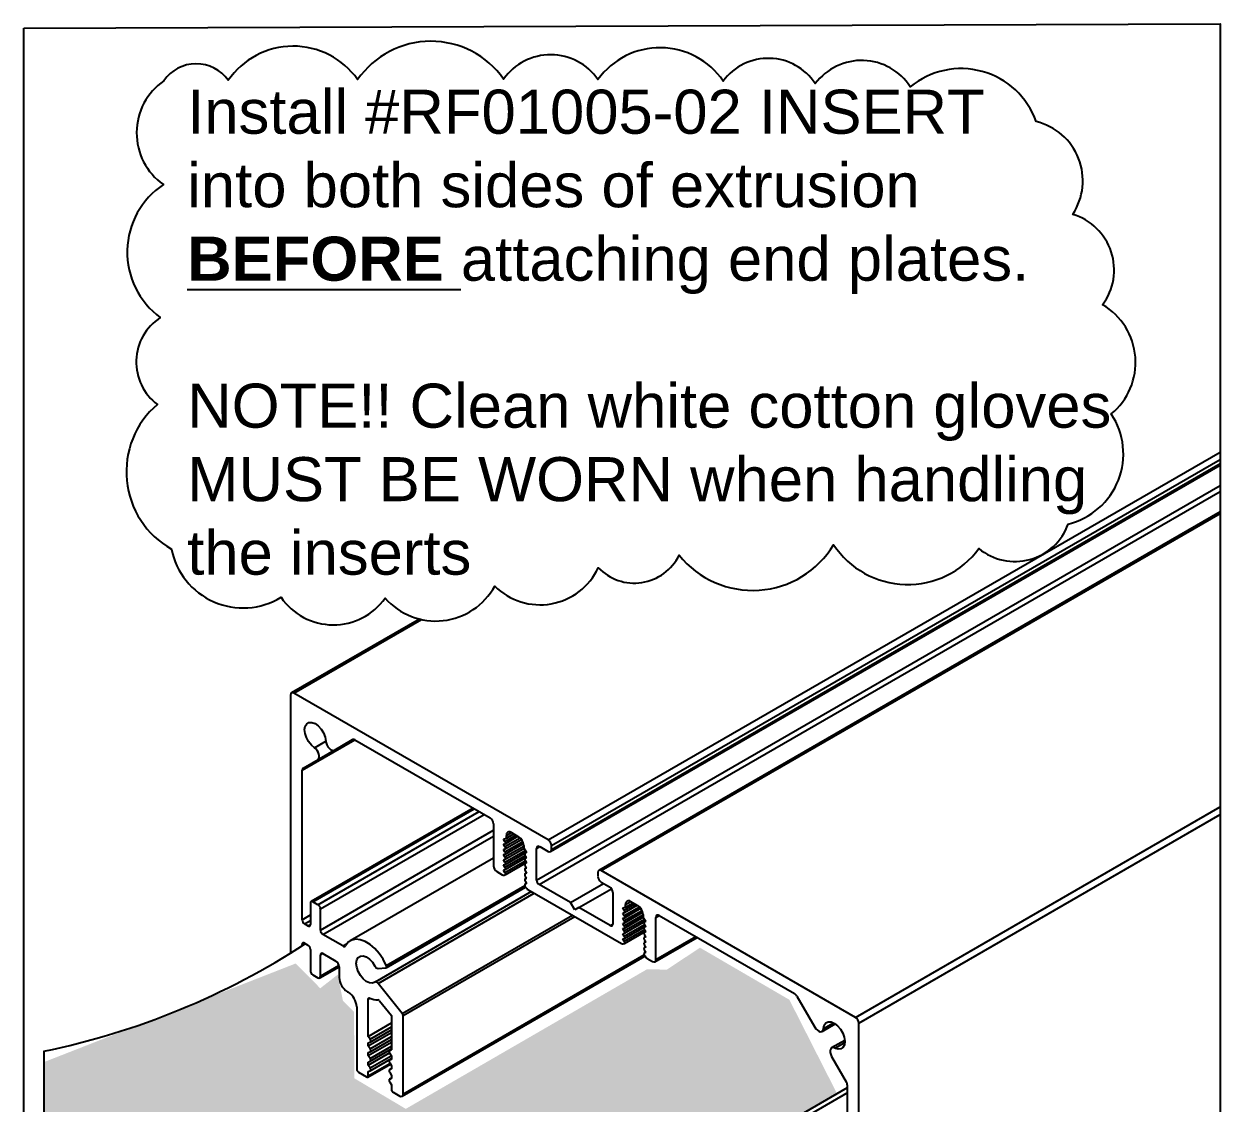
# Model space of a CAD drawing. Extents: x 0 to 5.1, y -8.5 to 0.02.
# Drawn here: x 0 to 5.1, y -4.58 to 0.02 of the extents above; entities that cross this region are included whole.
import ezdxf

# ---------------------------------------------------------------- set-up
doc = ezdxf.new("R2010")
doc.units = 0
doc.header["$LTSCALE"] = 0.5
doc.header["$MEASUREMENT"] = 0
for name, color, linetype in [('Dimension', 10, 'CONTINUOUS'), ('FAB DWG', 221, 'CONTINUOUS'), ('Housing', 150, 'CONTINUOUS')]:
    doc.layers.add(name, color=color, linetype=linetype)
doc.layers.add('Text-Unprinted', color=131, linetype='CONTINUOUS', plot=False)
doc.styles.get("Standard").update_dxf_attribs({"font": 'arial.ttf'})

msp = doc.modelspace()

# ---------------------------------------------------------------- hatches: boundary and pattern name
at = {"layer": 'Dimension', "transparency": 16777216}
h = msp.add_hatch(dxfattribs=at)
h.set_pattern_fill('DOTS', color=256, scale=0.6)
h.set_pattern_definition([(0, (-409.49455, -2022.157356), (0.01875000015, 0.0375000003), [0, -0.0375000003])])
h.paths.add_polyline_path([(3.4693, -4.5471), (3.2642, -4.1431), (2.883, -3.9211), (2.7413, -4.0148), (2.6577, -4.0128), (1.6284, -4.6084), (1.4096, -4.4784), (1.4076, -4.1951), (1.3601, -4.1468), (1.3383, -4.0359), (1.2637, -4.0942), (1.1591, -3.9883), (0.7513, -4.1481, -0.02301), (0.473, -4.2572), (0.0851, -4.4091), (0.0851, -6.4585, 0.085024), (1.1067, -6.0584), (1.1069, -6.0189), (1.1828, -5.9603), (1.223, -5.827)])

# ---------------------------------------------------------------- linework, layer by layer
msp.add_line((0.0851, -4.3626), (0.0851, -6.4585), dxfattribs=at)
msp.add_arc((-0.5721, -1.1805), 3.2493, 281.6699, 303.0635, dxfattribs=at)
at = {"layer": 'FAB DWG', "transparency": 16777216}
msp.add_lwpolyline([(0.5968, -0.2237, 0.520567), (0.5947, -0.6666, 0.520567), (0.5817, -1.2336, 0.520567), (0.5692, -1.6044, 0.520567), (0.6291, -2.2213, 0.520567), (1.0963, -2.4268, 0.520567), (1.5405, -2.4305, 0.520567), (2.0078, -2.3788, 0.520567), (2.4491, -2.3004, 0.520567), (2.794, -2.2474, 0.520567), (3.4528, -2.2025, 0.520567), (4.0726, -2.2189, 0.520567), (4.4531, -2.1143, 0.520567), (4.637, -1.6448, 0.520567), (4.5999, -1.1793, 0.520567), (4.4727, -0.7936, 0.520567), (4.3165, -0.3982, 0.520567), (3.78, -0.2499, 0.520567), (3.3747, -0.2358, 0.520567), (2.9819, -0.2252, 0.520567), (2.4481, -0.2186, 0.520567), (2.0458, -0.2167, 0.520567), (1.4231, -0.2185, 0.520567), (0.8713, -0.2219, 0.520567)], format="xyb", close=True, dxfattribs=at)
at = {"layer": 'Housing', "linetype": 'Continuous', "lineweight": 25, "transparency": 16777216}
for p, q in [((2.2354, -3.4614), (5.1009, -1.8072)), ((2.2454, -3.5114), (5.1009, -1.8629)), ((2.2496, -3.4859), (5.1009, -1.8398)), ((2.2496, -3.5022), (5.1009, -1.8561)), ((2.1864, -3.6331), (5.1009, -1.9506)), ((2.197, -3.6515), (5.1009, -1.9751)), ((5.1009, -2.0622), (2.4521, -3.5913)), ((2.4621, -3.5923), (5.1009, -2.0689)), ((1.6867, -2.5195), (1.1411, -2.8344)), ((1.1511, -2.8354), (1.695, -2.5214)), ((1.137, -2.8436), (1.137, -3.944)), ((2.2354, -3.4614), (1.1511, -2.8354)), ((1.1865, -3.1646), (1.4115, -3.0347)), ((1.1906, -3.1555), (1.4021, -3.0334)), ((1.2391, -3.0682), (1.2875, -3.0403)), ((1.2531, -3.1194), (1.402, -3.0335)), ((1.3248, -3.078), (1.4018, -3.0335)), ((1.3248, -3.078), (1.4015, -3.0337)), ((1.4115, -3.0347), (1.9884, -3.3677)), ((1.1906, -3.1555), (1.2531, -3.1194)), ((1.1865, -3.8016), (1.1865, -3.1646)), ((1.9158, -3.3258), (1.2249, -3.7246)), ((1.2324, -3.7254), (1.9202, -3.3284)), ((1.2537, -3.7376), (1.9414, -3.3406)), ((1.2643, -3.756), (1.9626, -3.3529)), ((3.5464, -4.2182), (5.1009, -3.3208)), ((3.5606, -4.2427), (5.1009, -3.3535)), ((2.0025, -3.3922), (2.0025, -3.5719)), ((1.2643, -3.8465), (2.0025, -3.4203)), ((1.2749, -3.8648), (2.0025, -3.4448)), ((2.045, -3.4577), (2.0573, -3.4541)), ((2.0515, -3.4679), (2.045, -3.4577)), ((2.0515, -3.4679), (2.0981, -3.441)), ((2.0515, -3.4899), (2.1162, -3.4525)), ((2.0515, -3.5119), (2.1274, -3.4682)), ((2.0519, -3.4777), (2.1068, -3.446)), ((2.0519, -3.4997), (2.1221, -3.4592)), ((2.0573, -3.4427), (2.0792, -3.43)), ((2.0573, -3.4541), (2.0891, -3.4358)), ((2.0573, -3.4541), (2.0573, -3.4427)), ((2.0792, -3.43), (2.1097, -3.4477)), ((2.045, -3.4798), (2.0513, -3.4779)), ((2.0515, -3.4899), (2.045, -3.4798)), ((2.045, -3.5018), (2.0513, -3.5)), ((2.0515, -3.5119), (2.045, -3.5018)), ((2.0515, -3.534), (2.1316, -3.4877)), ((2.0515, -3.556), (2.1379, -3.5062)), ((2.0519, -3.5218), (2.1304, -3.4765)), ((2.0519, -3.5438), (2.132, -3.4976)), ((2.0519, -3.5659), (2.1429, -3.5133)), ((2.1316, -3.4856), (2.1316, -3.4971)), ((2.1316, -3.4971), (2.1439, -3.5149)), ((2.1433, -3.514), (2.137, -3.5176)), ((2.1374, -3.5175), (2.1433, -3.514)), ((2.1439, -3.5149), (2.1374, -3.5175)), ((2.1864, -3.4984), (2.2005, -3.4902)), ((2.1864, -3.6331), (2.1864, -3.4984)), ((2.2005, -3.4902), (2.2354, -3.5104)), ((2.2496, -3.5022), (2.2496, -3.4859)), ((2.0025, -3.5389), (1.3918, -3.8915)), ((2.045, -3.5239), (2.0513, -3.522)), ((2.0515, -3.534), (2.045, -3.5239)), ((2.045, -3.5459), (2.0513, -3.5441)), ((2.0515, -3.556), (2.045, -3.5459)), ((2.045, -3.568), (2.0513, -3.5661)), ((2.0515, -3.5781), (2.045, -3.568)), ((2.0515, -3.5781), (2.1379, -3.5282)), ((2.0515, -3.6001), (2.1379, -3.5502)), ((2.0519, -3.5879), (2.1429, -3.5354)), ((2.0519, -3.61), (2.1429, -3.5574)), ((2.1433, -3.536), (2.137, -3.5397)), ((2.1433, -3.5581), (2.137, -3.5617)), ((2.1374, -3.5395), (2.1433, -3.5361)), ((2.1439, -3.5369), (2.1374, -3.5395)), ((2.1374, -3.5615), (2.1433, -3.5581)), ((2.1439, -3.559), (2.1374, -3.5615)), ((2.1376, -3.5278), (2.1439, -3.5369)), ((2.1376, -3.5499), (2.1439, -3.559)), ((2.0167, -3.5964), (2.0398, -3.6097)), ((2.045, -3.59), (2.0513, -3.5882)), ((2.0515, -3.6001), (2.045, -3.59)), ((2.0489, -3.6112), (2.0515, -3.6101)), ((2.1433, -3.5801), (2.137, -3.5838)), ((2.1433, -3.6022), (2.137, -3.6058)), ((2.1374, -3.5836), (2.1433, -3.5802)), ((2.1439, -3.581), (2.1374, -3.5836)), ((2.1374, -3.6056), (2.1433, -3.6022)), ((2.1439, -3.6031), (2.1374, -3.6056)), ((2.1376, -3.5719), (2.1439, -3.581)), ((2.1376, -3.5939), (2.1439, -3.6031)), ((2.1376, -3.616), (2.1439, -3.6251)), ((2.448, -3.6004), (2.448, -3.6167)), ((3.5464, -4.2182), (2.4621, -3.5923)), ((1.5443, -4.0064), (2.1394, -3.6629)), ((1.5452, -3.9965), (2.1356, -3.6556)), ((2.1433, -3.6242), (2.137, -3.6279)), ((2.1433, -3.6463), (2.137, -3.6499)), ((2.1374, -3.6277), (2.1433, -3.6243)), ((2.1439, -3.6251), (2.1374, -3.6277)), ((2.1374, -3.6497), (2.1433, -3.6463)), ((2.1439, -3.6472), (2.1374, -3.6497)), ((2.1374, -3.6597), (2.14, -3.6638)), ((2.1376, -3.638), (2.1439, -3.6472)), ((2.3308, -3.7287), (2.197, -3.6515)), ((2.3308, -3.7287), (2.4722, -3.6471)), ((2.3668, -3.7495), (2.5055, -3.6694)), ((2.4621, -3.6412), (2.4971, -3.6614)), ((2.1652, -3.6821), (1.4973, -4.0677)), ((1.5101, -4.0731), (2.1763, -3.6885)), ((2.1491, -3.6728), (2.5485, -3.9034)), ((2.5112, -3.6859), (2.5112, -3.8206)), ((1.2218, -3.7315), (1.2218, -3.822)), ((1.2537, -3.7376), (1.2324, -3.7254)), ((1.2643, -3.8465), (1.2643, -3.756)), ((2.3488, -3.7599), (2.3308, -3.7287)), ((2.3668, -3.7495), (2.3488, -3.7599)), ((2.5006, -3.8267), (2.3668, -3.7495)), ((2.5536, -3.7514), (2.5659, -3.7478)), ((2.5602, -3.7615), (2.5536, -3.7514)), ((2.5536, -3.7734), (2.5599, -3.7716)), ((2.5602, -3.7836), (2.5536, -3.7734)), ((2.5602, -3.7615), (2.6068, -3.7346)), ((2.5602, -3.7836), (2.6249, -3.7462)), ((2.5602, -3.8056), (2.636, -3.7618)), ((2.5605, -3.7713), (2.6155, -3.7396)), ((2.5605, -3.7934), (2.6307, -3.7529)), ((2.5605, -3.8154), (2.639, -3.7701)), ((2.5659, -3.7364), (2.5879, -3.7237)), ((2.5659, -3.7478), (2.5978, -3.7294)), ((2.5659, -3.7478), (2.5659, -3.7364)), ((2.5879, -3.7237), (2.6184, -3.7413)), ((1.1865, -3.8016), (1.2218, -3.7812)), ((1.1971, -3.8199), (1.2218, -3.8057)), ((1.2112, -3.8281), (1.1971, -3.8199)), ((1.2112, -3.8281), (1.2218, -3.822)), ((1.6135, -4.2018), (2.3395, -3.7827)), ((1.6171, -4.2109), (2.3492, -3.7883)), ((2.5006, -3.8267), (2.5112, -3.8206)), ((2.5536, -3.7955), (2.5599, -3.7936)), ((2.5602, -3.8056), (2.5536, -3.7955)), ((2.5536, -3.8175), (2.5599, -3.8157)), ((2.5602, -3.8276), (2.5536, -3.8175)), ((2.5602, -3.8276), (2.6403, -3.7814)), ((2.5602, -3.8497), (2.6466, -3.7998)), ((2.5602, -3.8717), (2.6466, -3.8219)), ((2.5605, -3.8375), (2.6407, -3.7912)), ((2.5605, -3.8595), (2.6515, -3.807)), ((2.6403, -3.7793), (2.6403, -3.7907)), ((2.6403, -3.7907), (2.6526, -3.8085)), ((2.652, -3.8077), (2.6457, -3.8113)), ((2.6461, -3.8111), (2.652, -3.8077)), ((2.6526, -3.8085), (2.6461, -3.8111)), ((2.6463, -3.8215), (2.6526, -3.8306)), ((2.695, -3.792), (2.7092, -3.7839)), ((2.695, -3.9717), (2.695, -3.792)), ((2.7092, -3.7839), (3.2861, -4.1169)), ((1.3597, -3.9138), (1.2749, -3.8648)), ((2.5536, -3.8396), (2.5599, -3.8377)), ((2.5602, -3.8497), (2.5536, -3.8396)), ((2.5536, -3.8616), (2.5599, -3.8598)), ((2.5602, -3.8717), (2.5536, -3.8616)), ((2.5602, -3.8938), (2.6466, -3.8439)), ((2.5605, -3.8816), (2.6515, -3.829)), ((2.5605, -3.9036), (2.6515, -3.8511)), ((2.652, -3.8297), (2.6457, -3.8333)), ((2.652, -3.8517), (2.6457, -3.8554)), ((2.652, -3.8738), (2.6457, -3.8774)), ((2.6461, -3.8332), (2.652, -3.8297)), ((2.6526, -3.8306), (2.6461, -3.8332)), ((2.6461, -3.8552), (2.652, -3.8518)), ((2.6526, -3.8526), (2.6461, -3.8552)), ((2.6461, -3.8772), (2.652, -3.8738)), ((2.6526, -3.8747), (2.6461, -3.8772)), ((2.6463, -3.8435), (2.6526, -3.8526)), ((2.6463, -3.8656), (2.6526, -3.8747)), ((2.695, -3.9717), (2.8648, -3.8737)), ((1.1865, -3.9077), (1.1971, -3.9016)), ((1.1865, -3.9128), (1.1865, -3.9077)), ((1.1971, -3.9016), (1.2112, -3.9098)), ((1.3597, -3.9138), (1.3784, -3.903)), ((2.5536, -3.8837), (2.5599, -3.8818)), ((2.5602, -3.8938), (2.5536, -3.8837)), ((2.5576, -3.9048), (2.5602, -3.9038)), ((2.652, -3.8958), (2.6457, -3.8995)), ((2.652, -3.9179), (2.6457, -3.9215)), ((2.6461, -3.8993), (2.652, -3.8959)), ((2.6526, -3.8967), (2.6461, -3.8993)), ((2.6461, -3.9213), (2.652, -3.9179)), ((2.6526, -3.9188), (2.6461, -3.9213)), ((2.6463, -3.8876), (2.6526, -3.8967)), ((2.6463, -3.9096), (2.6526, -3.9188)), ((2.6909, -3.9808), (2.8706, -3.8771)), ((1.2218, -3.9281), (1.2218, -4.0186)), ((1.2643, -3.9526), (1.2749, -3.9465)), ((1.2643, -4.0431), (1.2643, -3.9526)), ((1.2749, -3.9465), (1.33, -3.9783)), ((1.6129, -4.5549), (2.6485, -3.9571)), ((1.6171, -4.5458), (2.6454, -3.9522)), ((2.652, -3.9399), (2.6457, -3.9436)), ((2.6461, -3.9434), (2.652, -3.94)), ((2.6526, -3.9408), (2.6461, -3.9434)), ((2.6461, -3.9534), (2.6487, -3.9574)), ((2.6463, -3.9317), (2.6526, -3.9408)), ((2.6578, -3.9665), (2.6809, -3.9798)), ((1.2612, -4.05), (1.3441, -4.0021)), ((1.2643, -4.0431), (1.3434, -3.9974)), ((1.3441, -4.0028), (1.3441, -4.0477)), ((1.5101, -4.0098), (1.5429, -4.0068)), ((1.2324, -4.037), (1.2537, -4.0492)), ((1.6135, -4.2018), (1.5101, -4.0731)), ((1.3795, -4.109), (1.3837, -4.1114)), ((3.2961, -4.1275), (3.3727, -4.2602)), ((1.4191, -4.1726), (1.4191, -4.4396)), ((1.4686, -4.1403), (1.4757, -4.1362)), ((1.4686, -4.2992), (1.4686, -4.1403)), ((1.5166, -4.1472), (1.5676, -4.2106)), ((1.5676, -4.2106), (1.5676, -4.3563)), ((1.6171, -4.5458), (1.6171, -4.2109)), ((1.4686, -4.2992), (1.5676, -4.2421)), ((1.4686, -4.34), (1.5676, -4.2829)), ((1.4764, -4.3114), (1.5676, -4.2588)), ((1.4769, -4.3237), (1.5676, -4.2713)), ((3.4037, -4.2781), (3.4595, -4.2458)), ((3.4101, -4.2656), (3.452, -4.2414)), ((3.5606, -7.2251), (3.5606, -4.2427)), ((1.4764, -4.3114), (1.4686, -4.2992)), ((1.4686, -4.3809), (1.5676, -4.3237)), ((1.4686, -4.327), (1.4764, -4.3239)), ((1.4686, -4.34), (1.4686, -4.327)), ((1.4764, -4.3522), (1.5676, -4.2996)), ((1.4769, -4.3645), (1.5676, -4.3121)), ((3.5003, -4.3164), (3.4445, -4.3486)), ((3.4584, -4.3493), (3.5004, -4.3251)), ((1.4764, -4.3522), (1.4686, -4.34)), ((1.4686, -4.3678), (1.4764, -4.3647)), ((1.4686, -4.3809), (1.4686, -4.3678)), ((1.4686, -4.4217), (1.5585, -4.3698)), ((1.4764, -4.393), (1.4686, -4.3809)), ((1.4764, -4.393), (1.5676, -4.3404)), ((1.4764, -4.4339), (1.5662, -4.382)), ((1.4769, -4.4053), (1.5676, -4.353)), ((1.5676, -4.3548), (1.5592, -4.3596)), ((1.5597, -4.3594), (1.5676, -4.3549)), ((1.5676, -4.3563), (1.5597, -4.3594)), ((1.5597, -4.3719), (1.5676, -4.3841)), ((1.5676, -4.3841), (1.5676, -4.3972)), ((3.4445, -4.3844), (3.507, -4.4927)), ((1.4665, -4.4728), (1.5626, -4.4173)), ((1.4686, -4.4086), (1.4764, -4.4055)), ((1.4686, -4.4217), (1.4686, -4.4086)), ((1.4686, -4.4682), (1.561, -4.4148)), ((1.4764, -4.4339), (1.4686, -4.4217)), ((1.4769, -4.4461), (1.5676, -4.3938)), ((1.5676, -4.3957), (1.5592, -4.4005)), ((1.5676, -4.4365), (1.5592, -4.4413)), ((1.5597, -4.4003), (1.5676, -4.3957)), ((1.5676, -4.3972), (1.5597, -4.4003)), ((1.5597, -4.4128), (1.5676, -4.4249)), ((1.5597, -4.4411), (1.5676, -4.4365)), ((1.5676, -4.4249), (1.5676, -4.438)), ((1.4261, -4.4519), (1.4615, -4.4723)), ((1.4686, -4.4494), (1.4764, -4.4464)), ((1.4686, -4.4682), (1.4686, -4.4494)), ((1.5676, -4.4773), (1.5592, -4.4821)), ((1.5676, -4.438), (1.5597, -4.4411)), ((1.5597, -4.4536), (1.5676, -4.4658)), ((1.5597, -4.4819), (1.5676, -4.4774)), ((1.5676, -4.4788), (1.5597, -4.4819)), ((1.5676, -4.4658), (1.5676, -4.4788)), ((3.5111, -4.5189), (1.287, -5.8028)), ((1.3036, -5.8141), (3.5111, -4.5398)), ((1.5597, -4.4944), (1.5676, -4.5066)), ((1.5676, -4.5066), (1.5676, -4.5254)), ((1.5746, -4.5376), (1.6029, -4.5539)), ((3.5111, -4.5066), (3.5111, -5.1435))]:
    msp.add_line(p, q, dxfattribs=at)
at = {"layer": 'Housing', "linetype": 'Continuous', "lineweight": 25, "transparency": 16777216, "flags": 128}
for points in [[(1.2391, -3.0682), (1.2258, -3.0569), (1.2139, -3.0421), (1.2046, -3.025), (1.1989, -3.0073), (1.1971, -2.9906), (1.1995, -2.9763), (1.2059, -2.9659), (1.2156, -2.9603), (1.2277, -2.96), (1.2413, -2.965), (1.2549, -2.9749), (1.2674, -2.9888), (1.2775, -3.0054), (1.2844, -3.0231), (1.2875, -3.0403)], [(1.2875, -3.0403), (1.2888, -3.0481), (1.2918, -3.0561), (1.2962, -3.0638), (1.3017, -3.0704), (1.3078, -3.0755), (1.314, -3.0785), (1.3199, -3.0794), (1.3248, -3.078)], [(1.2531, -3.1194), (1.2568, -3.1158), (1.259, -3.1103), (1.2595, -3.1034), (1.2581, -3.0955), (1.2551, -3.0875), (1.2507, -3.0799), (1.2452, -3.0732), (1.2391, -3.0682)], [(2.0513, -3.4779), (2.0522, -3.4775), (2.0529, -3.4767), (2.0533, -3.4755), (2.0535, -3.4742), (2.0534, -3.4727), (2.053, -3.4711), (2.0524, -3.4694), (2.0515, -3.4679)], [(2.0513, -3.5), (2.0522, -3.4995), (2.0529, -3.4987), (2.0533, -3.4976), (2.0535, -3.4962), (2.0534, -3.4947), (2.053, -3.4931), (2.0524, -3.4915), (2.0515, -3.4899)], [(2.0513, -3.522), (2.0522, -3.5216), (2.0529, -3.5207), (2.0533, -3.5196), (2.0535, -3.5183), (2.0534, -3.5168), (2.053, -3.5151), (2.0524, -3.5135), (2.0515, -3.5119)], [(2.1374, -3.5175), (2.1365, -3.518), (2.1359, -3.5189), (2.1355, -3.5201), (2.1354, -3.5215), (2.1356, -3.523), (2.136, -3.5246), (2.1367, -3.5263), (2.1376, -3.5278)], [(2.0513, -3.5441), (2.0522, -3.5436), (2.0529, -3.5428), (2.0533, -3.5417), (2.0535, -3.5403), (2.0534, -3.5388), (2.053, -3.5372), (2.0524, -3.5356), (2.0515, -3.534)], [(2.0513, -3.5661), (2.0522, -3.5657), (2.0529, -3.5648), (2.0533, -3.5637), (2.0535, -3.5624), (2.0534, -3.5609), (2.053, -3.5592), (2.0524, -3.5576), (2.0515, -3.556)], [(2.1374, -3.5395), (2.1365, -3.5401), (2.1359, -3.5409), (2.1355, -3.5421), (2.1354, -3.5435), (2.1356, -3.5451), (2.136, -3.5467), (2.1367, -3.5483), (2.1376, -3.5499)], [(2.1374, -3.5615), (2.1365, -3.5621), (2.1359, -3.563), (2.1355, -3.5642), (2.1354, -3.5656), (2.1356, -3.5671), (2.136, -3.5687), (2.1367, -3.5704), (2.1376, -3.5719)], [(2.0513, -3.5882), (2.0522, -3.5877), (2.0529, -3.5869), (2.0533, -3.5858), (2.0535, -3.5844), (2.0534, -3.5829), (2.053, -3.5813), (2.0524, -3.5797), (2.0515, -3.5781)], [(2.0515, -3.6101), (2.0523, -3.6096), (2.053, -3.6088), (2.0534, -3.6076), (2.0535, -3.6063), (2.0534, -3.6048), (2.053, -3.6032), (2.0523, -3.6017), (2.0515, -3.6001)], [(2.1374, -3.5836), (2.1365, -3.5841), (2.1359, -3.585), (2.1355, -3.5862), (2.1354, -3.5876), (2.1356, -3.5892), (2.136, -3.5908), (2.1367, -3.5924), (2.1376, -3.5939)], [(2.1374, -3.6056), (2.1365, -3.6062), (2.1359, -3.6071), (2.1355, -3.6083), (2.1354, -3.6096), (2.1356, -3.6112), (2.136, -3.6128), (2.1367, -3.6145), (2.1376, -3.616)], [(2.1374, -3.6277), (2.1365, -3.6282), (2.1359, -3.6291), (2.1355, -3.6303), (2.1354, -3.6317), (2.1356, -3.6332), (2.136, -3.6349), (2.1367, -3.6365), (2.1376, -3.638)], [(2.1374, -3.6497), (2.1366, -3.6503), (2.1359, -3.6511), (2.1355, -3.6522), (2.1354, -3.6536), (2.1355, -3.6551), (2.1359, -3.6566), (2.1366, -3.6582), (2.1374, -3.6597)], [(2.5599, -3.7716), (2.5609, -3.7711), (2.5616, -3.7703), (2.562, -3.7692), (2.5622, -3.7678), (2.5621, -3.7663), (2.5617, -3.7647), (2.561, -3.7631), (2.5602, -3.7615)], [(2.5599, -3.7936), (2.5609, -3.7932), (2.5616, -3.7924), (2.562, -3.7912), (2.5622, -3.7899), (2.5621, -3.7884), (2.5617, -3.7868), (2.561, -3.7851), (2.5602, -3.7836)], [(2.5599, -3.8157), (2.5609, -3.8152), (2.5616, -3.8144), (2.562, -3.8133), (2.5622, -3.8119), (2.5621, -3.8104), (2.5617, -3.8088), (2.561, -3.8072), (2.5602, -3.8056)], [(2.6461, -3.8111), (2.6452, -3.8117), (2.6446, -3.8125), (2.6442, -3.8137), (2.6441, -3.8151), (2.6442, -3.8167), (2.6447, -3.8183), (2.6454, -3.8199), (2.6463, -3.8215)], [(2.5599, -3.8377), (2.5609, -3.8373), (2.5616, -3.8364), (2.562, -3.8353), (2.5622, -3.834), (2.5621, -3.8325), (2.5617, -3.8308), (2.561, -3.8292), (2.5602, -3.8276)], [(2.5599, -3.8598), (2.5609, -3.8593), (2.5616, -3.8585), (2.562, -3.8574), (2.5622, -3.856), (2.5621, -3.8545), (2.5617, -3.8529), (2.561, -3.8513), (2.5602, -3.8497)], [(2.5599, -3.8818), (2.5609, -3.8814), (2.5616, -3.8805), (2.562, -3.8794), (2.5622, -3.8781), (2.5621, -3.8766), (2.5617, -3.8749), (2.561, -3.8733), (2.5602, -3.8717)], [(2.6461, -3.8332), (2.6452, -3.8337), (2.6446, -3.8346), (2.6442, -3.8358), (2.6441, -3.8372), (2.6442, -3.8387), (2.6447, -3.8403), (2.6454, -3.842), (2.6463, -3.8435)], [(2.6461, -3.8552), (2.6452, -3.8558), (2.6446, -3.8566), (2.6442, -3.8578), (2.6441, -3.8592), (2.6442, -3.8608), (2.6447, -3.8624), (2.6454, -3.864), (2.6463, -3.8656)], [(1.5452, -3.9965), (1.5316, -3.9703), (1.5151, -3.946), (1.4962, -3.9246), (1.4759, -3.9072), (1.455, -3.8944), (1.4344, -3.8869), (1.4151, -3.8849), (1.3978, -3.8886), (1.3834, -3.8977), (1.3724, -3.9119)], [(2.5602, -3.9038), (2.561, -3.9033), (2.5617, -3.9024), (2.5621, -3.9013), (2.5622, -3.9), (2.5621, -3.8985), (2.5617, -3.8969), (2.561, -3.8953), (2.5602, -3.8938)], [(2.6461, -3.8772), (2.6452, -3.8778), (2.6446, -3.8787), (2.6442, -3.8799), (2.6441, -3.8813), (2.6442, -3.8828), (2.6447, -3.8844), (2.6454, -3.8861), (2.6463, -3.8876)], [(2.6461, -3.8993), (2.6452, -3.8998), (2.6446, -3.9007), (2.6442, -3.9019), (2.6441, -3.9033), (2.6442, -3.9049), (2.6447, -3.9065), (2.6454, -3.9081), (2.6463, -3.9096)], [(2.6461, -3.9213), (2.6452, -3.9219), (2.6446, -3.9228), (2.6442, -3.924), (2.6441, -3.9253), (2.6442, -3.9269), (2.6447, -3.9285), (2.6454, -3.9302), (2.6463, -3.9317)], [(1.4967, -4.068), (1.4863, -4.0722), (1.4737, -4.0711), (1.4601, -4.0648), (1.4467, -4.0538), (1.4348, -4.0393), (1.4254, -4.0224), (1.4194, -4.0047), (1.4173, -3.9879), (1.4194, -3.9735), (1.4254, -3.9628), (1.4348, -3.9567), (1.4467, -3.9559), (1.4601, -3.9604), (1.4737, -3.9698), (1.4863, -3.9833), (1.4967, -3.9995)], [(2.6461, -3.9434), (2.6452, -3.9439), (2.6446, -3.9448), (2.6442, -3.9459), (2.6441, -3.9472), (2.6442, -3.9487), (2.6446, -3.9503), (2.6452, -3.9519), (2.6461, -3.9534)], [(1.5429, -4.0068), (1.544, -4.0065), (1.545, -4.0059), (1.5458, -4.0048), (1.5462, -4.0035), (1.5464, -4.002), (1.5463, -4.0002), (1.5459, -3.9984), (1.5452, -3.9965)], [(1.5101, -4.0731), (1.5084, -4.0713), (1.5066, -4.0697), (1.5048, -4.0684), (1.503, -4.0676), (1.5012, -4.0671), (1.4996, -4.067), (1.4981, -4.0673), (1.4967, -4.068)], [(1.4686, -4.1403), (1.4687, -4.1389), (1.469, -4.1376), (1.4696, -4.1366), (1.4704, -4.1359), (1.4713, -4.1354), (1.4724, -4.1352), (1.4735, -4.1353), (1.4748, -4.1358)], [(3.3727, -4.2602), (3.3777, -4.2674), (3.3836, -4.2733), (3.3898, -4.2774), (3.3959, -4.2794), (3.4014, -4.2791), (3.4058, -4.2765), (3.4088, -4.2719), (3.4101, -4.2656)], [(3.4101, -4.2656), (3.4131, -4.2519), (3.42, -4.2422), (3.4302, -4.2374), (3.4427, -4.2379), (3.4563, -4.2437), (3.4698, -4.2543), (3.482, -4.2687), (3.4917, -4.2855), (3.4981, -4.3033), (3.5005, -4.3203), (3.4987, -4.335), (3.4929, -4.346), (3.4837, -4.3524), (3.4718, -4.3536), (3.4584, -4.3493)], [(1.4764, -4.3239), (1.4775, -4.3232), (1.4783, -4.3222), (1.4788, -4.3208), (1.479, -4.3191), (1.4788, -4.3172), (1.4783, -4.3152), (1.4775, -4.3133), (1.4764, -4.3114)], [(1.4764, -4.3647), (1.4775, -4.364), (1.4783, -4.363), (1.4788, -4.3616), (1.479, -4.3599), (1.4788, -4.358), (1.4783, -4.3561), (1.4775, -4.3541), (1.4764, -4.3522)], [(1.5597, -4.3594), (1.5586, -4.3601), (1.5578, -4.3612), (1.5573, -4.3626), (1.5572, -4.3642), (1.5573, -4.3661), (1.5578, -4.3681), (1.5586, -4.37), (1.5597, -4.3719)], [(3.4584, -4.3493), (3.4523, -4.3474), (3.4468, -4.3476), (3.4424, -4.3502), (3.4394, -4.3548), (3.4381, -4.3611), (3.4385, -4.3685), (3.4407, -4.3765), (3.4445, -4.3844)], [(1.4764, -4.4055), (1.4775, -4.4049), (1.4783, -4.4038), (1.4788, -4.4024), (1.479, -4.4007), (1.4788, -4.3989), (1.4783, -4.3969), (1.4775, -4.3949), (1.4764, -4.393)], [(1.4764, -4.4464), (1.4775, -4.4457), (1.4783, -4.4446), (1.4788, -4.4432), (1.479, -4.4416), (1.4788, -4.4397), (1.4783, -4.4377), (1.4775, -4.4357), (1.4764, -4.4339)], [(1.5597, -4.4003), (1.5586, -4.4009), (1.5578, -4.402), (1.5573, -4.4034), (1.5572, -4.4051), (1.5573, -4.4069), (1.5578, -4.4089), (1.5586, -4.4109), (1.5597, -4.4128)], [(1.5597, -4.4411), (1.5586, -4.4418), (1.5578, -4.4428), (1.5573, -4.4442), (1.5572, -4.4459), (1.5573, -4.4477), (1.5578, -4.4497), (1.5586, -4.4517), (1.5597, -4.4536)], [(1.5597, -4.4819), (1.5586, -4.4826), (1.5578, -4.4836), (1.5573, -4.485), (1.5572, -4.4867), (1.5573, -4.4886), (1.5578, -4.4905), (1.5586, -4.4925), (1.5597, -4.4944)]]:
    msp.add_lwpolyline(points, dxfattribs=at)
at = {"layer": 'Housing', "linetype": 'Continuous', "lineweight": 25, "transparency": 16777216}
for centre, radius, start, end in [((1.1456, -2.8422), 0.00873, 50.796, 189.214), ((1.4056, -3.0429), 0.0101, 54.3797, 114.3153), ((1.1965, -3.1636), 0.0101, 125.6989, 185.6197), ((1.9718, -3.3936), 0.0307, 2.6056, 57.3947), ((2.0706, -3.4405), 0.0135, 50.7971, 189.2137), ((2.084, -3.4878), 0.0476, 2.6057, 57.3943), ((2.2189, -3.4873), 0.0307, 2.6056, 57.3947), ((2.195, -3.497), 0.00873, 50.7963, 189.2137), ((2.2409, -3.5036), 0.00873, 230.7975, 9.2138), ((2.0332, -3.5705), 0.0307, 182.6056, 237.3947), ((2.0458, -3.6009), 0.0107, 235.5921, 286.5619), ((2.4566, -3.599), 0.00873, 50.7962, 189.2136), ((2.4787, -3.6154), 0.0307, 182.6056, 237.3942), ((2.1638, -3.649), 0.028, 211.8158, 238.3237), ((2.2094, -3.6321), 0.0231, 182.606, 237.394), ((2.4805, -3.6873), 0.0307, 2.6056, 57.3947), ((2.5793, -3.7342), 0.0135, 50.7971, 189.2137), ((1.2283, -3.7304), 0.00655, 50.7945, 189.2162), ((1.2412, -3.757), 0.0231, 2.6047, 57.3953), ((2.5927, -3.7815), 0.0476, 2.6057, 57.3944), ((1.2095, -3.8005), 0.0231, 182.6058, 237.3942), ((1.2154, -3.823), 0.00655, 230.7973, 9.2134), ((2.5047, -3.8217), 0.00655, 230.7978, 9.2131), ((2.7037, -3.7906), 0.00873, 50.7963, 189.2136), ((1.2873, -3.8454), 0.0231, 182.6058, 237.3942), ((1.1929, -3.9067), 0.00655, 50.7945, 189.2162), ((1.1988, -3.9292), 0.0231, 2.6043, 57.3957), ((1.3652, -3.9072), 0.0086, 229.9563, 326.9598), ((2.5545, -3.8946), 0.0107, 235.5922, 286.5619), ((1.2707, -3.9516), 0.00655, 50.7945, 189.2162), ((1.3134, -4.0042), 0.0307, 2.6054, 57.3948), ((2.6725, -3.9426), 0.028, 211.8157, 238.3237), ((2.6864, -3.9731), 0.00873, 230.7962, 9.2138), ((1.2449, -4.0176), 0.0231, 182.605, 237.3956), ((1.512, -3.9934), 0.0165, 201.6571, 263.0715), ((1.2578, -4.0442), 0.00655, 230.7951, 9.2138), ((1.4209, -4.0442), 0.0768, 182.6056, 237.3943), ((1.3423, -4.1761), 0.0768, 2.6053, 57.3948), ((3.2708, -4.1414), 0.0289, 28.8551, 58.0462), ((1.5085, -4.0628), 0.0804, 245.2099, 270.8905), ((1.5088, -4.1525), 0.00936, 33.8997, 84.4976), ((1.6017, -4.2116), 0.0153, 2.6396, 39.7718), ((3.5299, -4.2441), 0.0307, 2.6054, 57.3948), ((1.4344, -4.439), 0.0154, 182.6054, 237.3951), ((1.4643, -4.4689), 0.00437, 230.7967, 9.2141), ((1.5829, -4.5247), 0.0154, 182.606, 237.3945), ((3.4823, -4.5076), 0.0289, 1.9575, 31.1433), ((1.6084, -4.5472), 0.00873, 230.7961, 9.2143)]:
    msp.add_arc(centre, radius, start, end, dxfattribs=at)
at = {"layer": 'Text-Unprinted', "ltscale": 0.5, "transparency": 16777216}
msp.add_lwpolyline([(0, 0), (5.1009, 0.0185), (5.1009, -8.5004), (0, -8.5004)], close=True, dxfattribs=at)

# ---------------------------------------------------------------- texts
at = {"layer": 'FAB DWG', "transparency": 16777216, "insert": (0.6963, -0.2619), "char_height": 0.188, "width": 3.974906, "attachment_point": 1}
msp.add_mtext('Install #RF01005-02 INSERT\\Pinto both sides of extrusion\\P{\\fArial|b1|i0|c0|p34;\\LBEFORE }attaching end plates.\\P\\PNOTE!! Clean white cotton gloves\\PMUST BE WORN when handling the inserts', dxfattribs=at)

doc.saveas('drawing.dxf')
